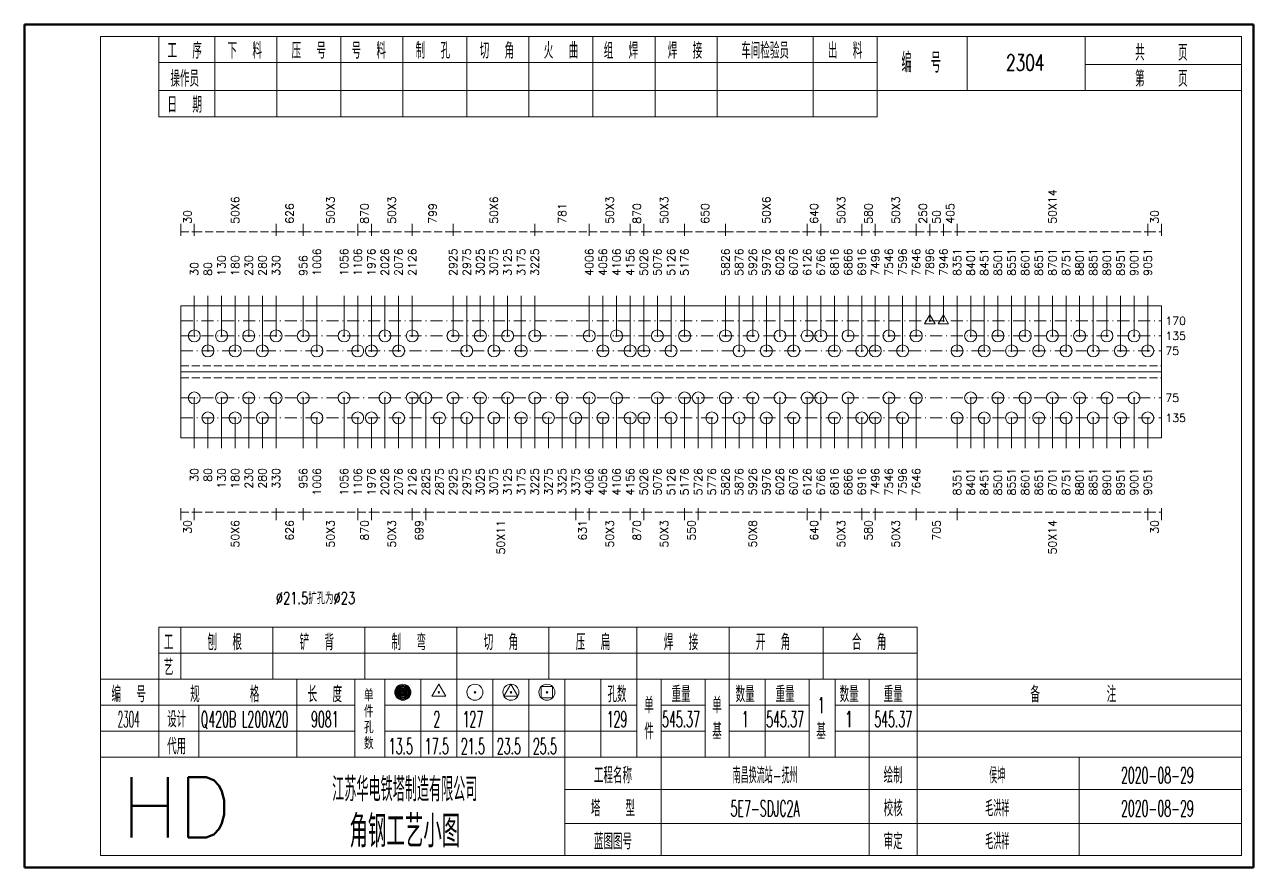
# Model space of a CAD drawing. Extents: x 0 to 5305, y 0 to 1513.
# Drawn here: x 1071 to 1378, y 521 to 731.5 of the extents above; entities that cross this region are included whole.
import ezdxf
from ezdxf.enums import TextEntityAlignment as Align

# ---------------------------------------------------------------- set-up
doc = ezdxf.new("R2010")
doc.units = 0
doc.header["$MEASUREMENT"] = 0
doc.linetypes.add('一点画线', pattern=[5.2, 3, -1, 0.2, -1])
doc.linetypes.add('虚线', pattern=[2.75, 2, -0.75])
doc.layers.get('0').update_dxf_attribs({"linetype": 'CONTINUOUS', "lineweight": 25})
doc.layers.add('1', color=7, linetype='CONTINUOUS', lineweight=25)
doc.layers.add('4', color=7, linetype='CONTINUOUS', lineweight=25)
doc.styles.get("Standard").update_dxf_attribs({"font": 'simplex.shx', "width": 0.7, "height": 3, "bigfont": 'gbhzfs.shx'})

msp = doc.modelspace()

# ---------------------------------------------------------------- linework, layer by layer
at = {"color": 8, "linetype": 'Continuous', "lineweight": 9}
for p, q in [((1110, 678.75), (1110, 681.75)), ((1113.4, 678.75), (1113.4, 681.75)), ((1113.4, 678.75), (1113.4, 681.75)), ((1133.82, 678.75), (1133.82, 681.75)), ((1133.82, 678.75), (1133.82, 681.75)), ((1140.62, 678.75), (1140.62, 681.75)), ((1140.62, 678.75), (1140.62, 681.75)), ((1154.24, 678.75), (1154.24, 681.75)), ((1154.24, 678.75), (1154.24, 681.75)), ((1157.64, 678.75), (1157.64, 681.75)), ((1157.64, 678.75), (1157.64, 681.75)), ((1167.85, 678.75), (1167.85, 681.75)), ((1167.85, 678.75), (1167.85, 681.75)), ((1178.06, 678.75), (1178.06, 681.75)), ((1178.06, 678.75), (1178.06, 681.75)), ((1198.47, 678.75), (1198.47, 681.75)), ((1198.47, 678.75), (1198.47, 681.75)), ((1212.08, 678.75), (1212.08, 681.75)), ((1212.08, 678.75), (1212.08, 681.75)), ((1222.29, 678.75), (1222.29, 681.75)), ((1222.29, 678.75), (1222.29, 681.75)), ((1225.69, 678.75), (1225.69, 681.75)), ((1225.69, 678.75), (1225.69, 681.75)), ((1235.9, 678.75), (1235.9, 681.75)), ((1235.9, 678.75), (1235.9, 681.75)), ((1246.11, 678.75), (1246.11, 681.75)), ((1246.11, 678.75), (1246.11, 681.75)), ((1266.53, 678.75), (1266.53, 681.75)), ((1266.53, 678.75), (1266.53, 681.75)), ((1269.93, 678.75), (1269.93, 681.75)), ((1269.93, 678.75), (1269.93, 681.75)), ((1280.14, 678.75), (1280.14, 681.75)), ((1280.14, 678.75), (1280.14, 681.75)), ((1283.54, 678.75), (1283.54, 681.75)), ((1283.54, 678.75), (1283.54, 681.75)), ((1293.75, 678.75), (1293.75, 681.75)), ((1293.75, 678.75), (1293.75, 681.75)), ((1297.15, 678.75), (1297.15, 681.75)), ((1297.15, 678.75), (1297.15, 681.75)), ((1300.56, 678.75), (1300.56, 681.75)), ((1300.56, 678.75), (1300.56, 681.75)), ((1303.96, 678.75), (1303.96, 681.75)), ((1303.96, 678.75), (1303.96, 681.75)), ((1351.6, 678.75), (1351.6, 681.75)), ((1351.6, 678.75), (1351.6, 681.75)), ((1355, 678.75), (1355, 681.75)), ((1110, 610.75), (1110, 607.75)), ((1113.4, 610.75), (1113.4, 607.75)), ((1113.4, 610.75), (1113.4, 607.75)), ((1133.82, 610.75), (1133.82, 607.75)), ((1133.82, 610.75), (1133.82, 607.75)), ((1140.62, 610.75), (1140.62, 607.75)), ((1140.62, 610.75), (1140.62, 607.75)), ((1154.24, 610.75), (1154.24, 607.75)), ((1154.24, 610.75), (1154.24, 607.75)), ((1157.64, 610.75), (1157.64, 607.75)), ((1157.64, 610.75), (1157.64, 607.75)), ((1167.85, 610.75), (1167.85, 607.75)), ((1167.85, 610.75), (1167.85, 607.75)), ((1171.25, 610.75), (1171.25, 607.75)), ((1171.25, 610.75), (1171.25, 607.75)), ((1208.68, 610.75), (1208.68, 607.75)), ((1208.68, 610.75), (1208.68, 607.75)), ((1212.08, 610.75), (1212.08, 607.75)), ((1212.08, 610.75), (1212.08, 607.75)), ((1222.29, 610.75), (1222.29, 607.75)), ((1222.29, 610.75), (1222.29, 607.75)), ((1225.69, 610.75), (1225.69, 607.75)), ((1225.69, 610.75), (1225.69, 607.75)), ((1235.9, 610.75), (1235.9, 607.75)), ((1235.9, 610.75), (1235.9, 607.75)), ((1239.31, 610.75), (1239.31, 607.75)), ((1239.31, 610.75), (1239.31, 607.75)), ((1266.53, 610.75), (1266.53, 607.75)), ((1266.53, 610.75), (1266.53, 607.75)), ((1269.93, 610.75), (1269.93, 607.75)), ((1269.93, 610.75), (1269.93, 607.75)), ((1280.14, 610.75), (1280.14, 607.75)), ((1280.14, 610.75), (1280.14, 607.75)), ((1283.54, 610.75), (1283.54, 607.75)), ((1283.54, 610.75), (1283.54, 607.75)), ((1293.75, 610.75), (1293.75, 607.75)), ((1293.75, 610.75), (1293.75, 607.75)), ((1303.96, 610.75), (1303.96, 607.75)), ((1303.96, 610.75), (1303.96, 607.75)), ((1351.6, 610.75), (1351.6, 607.75)), ((1351.6, 610.75), (1351.6, 607.75)), ((1355, 610.75), (1355, 607.75))]:
    msp.add_line(p, q, dxfattribs=at)
at = {"color": 8, "linetype": '虚线', "lineweight": 9}
for p, q in [((1110, 679.75), (1113.4, 679.75)), ((1113.4, 679.75), (1133.82, 679.75)), ((1133.82, 679.75), (1140.62, 679.75)), ((1140.62, 679.75), (1154.24, 679.75)), ((1154.24, 679.75), (1157.64, 679.75)), ((1157.64, 679.75), (1167.85, 679.75)), ((1167.85, 679.75), (1178.06, 679.75)), ((1178.06, 679.75), (1198.47, 679.75)), ((1198.47, 679.75), (1212.08, 679.75)), ((1212.08, 679.75), (1222.29, 679.75)), ((1222.29, 679.75), (1225.69, 679.75)), ((1225.69, 679.75), (1235.9, 679.75)), ((1235.9, 679.75), (1246.11, 679.75)), ((1246.11, 679.75), (1266.53, 679.75)), ((1266.53, 679.75), (1269.93, 679.75)), ((1269.93, 679.75), (1280.14, 679.75)), ((1280.14, 679.75), (1283.54, 679.75)), ((1283.54, 679.75), (1293.75, 679.75)), ((1293.75, 679.75), (1297.15, 679.75)), ((1297.15, 679.75), (1300.56, 679.75)), ((1300.56, 679.75), (1303.96, 679.75)), ((1303.96, 679.75), (1351.6, 679.75)), ((1351.6, 679.75), (1355, 679.75)), ((1110, 609.75), (1113.4, 609.75)), ((1113.4, 609.75), (1133.82, 609.75)), ((1133.82, 609.75), (1140.62, 609.75)), ((1140.62, 609.75), (1154.24, 609.75)), ((1154.24, 609.75), (1157.64, 609.75)), ((1157.64, 609.75), (1167.85, 609.75)), ((1167.85, 609.75), (1171.25, 609.75)), ((1171.25, 609.75), (1208.68, 609.75)), ((1208.68, 609.75), (1212.08, 609.75)), ((1212.08, 609.75), (1222.29, 609.75)), ((1222.29, 609.75), (1225.69, 609.75)), ((1225.69, 609.75), (1235.9, 609.75)), ((1235.9, 609.75), (1239.31, 609.75)), ((1239.31, 609.75), (1266.53, 609.75)), ((1266.53, 609.75), (1269.93, 609.75)), ((1269.93, 609.75), (1280.14, 609.75)), ((1280.14, 609.75), (1283.54, 609.75)), ((1283.54, 609.75), (1293.75, 609.75)), ((1293.75, 609.75), (1303.96, 609.75)), ((1303.96, 609.75), (1351.6, 609.75)), ((1351.6, 609.75), (1355, 609.75))]:
    msp.add_line(p, q, dxfattribs=at)
at = {"color": 7, "linetype": 'Continuous', "lineweight": 13}
for p, q in [((1113.4, 653.75), (1113.4, 663.75)), ((1116.81, 650), (1116.81, 663.75)), ((1120.21, 653.75), (1120.21, 663.75)), ((1123.61, 650), (1123.61, 663.75)), ((1127.01, 653.75), (1127.01, 663.75)), ((1130.42, 650), (1130.42, 663.75)), ((1133.82, 653.75), (1133.82, 663.75)), ((1140.62, 653.75), (1140.62, 663.75)), ((1144.03, 650), (1144.03, 663.75)), ((1150.83, 653.75), (1150.83, 663.75)), ((1154.24, 650), (1154.24, 663.75)), ((1157.64, 650), (1157.64, 663.75)), ((1161.04, 653.75), (1161.04, 663.75)), ((1164.44, 650), (1164.44, 663.75)), ((1167.85, 653.75), (1167.85, 663.75)), ((1178.06, 653.75), (1178.06, 663.75)), ((1181.46, 650), (1181.46, 663.75)), ((1184.86, 653.75), (1184.86, 663.75)), ((1188.26, 650), (1188.26, 663.75)), ((1191.67, 653.75), (1191.67, 663.75)), ((1195.07, 650), (1195.07, 663.75)), ((1198.47, 653.75), (1198.47, 663.75)), ((1212.08, 653.75), (1212.08, 663.75)), ((1215.49, 650), (1215.49, 663.75)), ((1218.89, 653.75), (1218.89, 663.75)), ((1222.29, 650), (1222.29, 663.75)), ((1225.69, 650), (1225.69, 663.75)), ((1229.1, 653.75), (1229.1, 663.75)), ((1232.5, 650), (1232.5, 663.75)), ((1235.9, 653.75), (1235.9, 663.75)), ((1246.11, 653.75), (1246.11, 663.75)), ((1249.51, 650), (1249.51, 663.75)), ((1252.92, 653.75), (1252.92, 663.75)), ((1256.32, 650), (1256.32, 663.75)), ((1259.72, 653.75), (1259.72, 663.75)), ((1263.12, 650), (1263.12, 663.75)), ((1266.53, 653.75), (1266.53, 663.75)), ((1269.93, 653.75), (1269.93, 663.75)), ((1273.33, 650), (1273.33, 663.75)), ((1276.74, 653.75), (1276.74, 663.75)), ((1280.14, 650), (1280.14, 663.75)), ((1283.54, 650), (1283.54, 663.75)), ((1286.94, 653.75), (1286.94, 663.75)), ((1290.35, 650), (1290.35, 663.75)), ((1293.75, 653.75), (1293.75, 663.75)), ((1297.15, 657.5), (1297.15, 663.75)), ((1300.56, 657.5), (1300.56, 663.75)), ((1303.96, 650), (1303.96, 663.75)), ((1307.36, 653.75), (1307.36, 663.75)), ((1310.76, 650), (1310.76, 663.75)), ((1314.17, 653.75), (1314.17, 663.75)), ((1317.57, 650), (1317.57, 663.75)), ((1320.97, 653.75), (1320.97, 663.75)), ((1324.38, 650), (1324.38, 663.75)), ((1327.78, 653.75), (1327.78, 663.75)), ((1331.18, 650), (1331.18, 663.75)), ((1334.58, 653.75), (1334.58, 663.75)), ((1337.99, 650), (1337.99, 663.75)), ((1341.39, 653.75), (1341.39, 663.75)), ((1344.79, 650), (1344.79, 663.75)), ((1348.19, 653.75), (1348.19, 663.75)), ((1351.6, 650), (1351.6, 663.75)), ((1297.15, 659), (1295.85, 656.75)), ((1297, 657.35), (1297.3, 657.65)), ((1297.3, 657.35), (1297, 657.65)), ((1298.45, 656.75), (1297.15, 659)), ((1300.56, 659), (1299.26, 656.75)), ((1300.41, 657.35), (1300.71, 657.65)), ((1300.71, 657.35), (1300.41, 657.65)), ((1301.85, 656.75), (1300.56, 659)), ((1295.85, 656.75), (1298.45, 656.75)), ((1299.26, 656.75), (1301.85, 656.75)), ((1113.25, 653.6), (1113.55, 653.9)), ((1113.55, 653.6), (1113.25, 653.9)), ((1120.06, 653.6), (1120.36, 653.9)), ((1120.36, 653.6), (1120.06, 653.9)), ((1126.86, 653.6), (1127.16, 653.9)), ((1127.16, 653.6), (1126.86, 653.9)), ((1133.67, 653.6), (1133.97, 653.9)), ((1133.97, 653.6), (1133.67, 653.9)), ((1140.47, 653.6), (1140.78, 653.9)), ((1140.78, 653.6), (1140.47, 653.9)), ((1150.68, 653.6), (1150.98, 653.9)), ((1150.98, 653.6), (1150.68, 653.9)), ((1160.89, 653.6), (1161.19, 653.9)), ((1161.19, 653.6), (1160.89, 653.9)), ((1167.7, 653.6), (1168, 653.9)), ((1168, 653.6), (1167.7, 653.9)), ((1177.91, 653.6), (1178.21, 653.9)), ((1178.21, 653.6), (1177.91, 653.9)), ((1184.71, 653.6), (1185.01, 653.9)), ((1185.01, 653.6), (1184.71, 653.9)), ((1191.52, 653.6), (1191.82, 653.9)), ((1191.82, 653.6), (1191.52, 653.9)), ((1198.32, 653.6), (1198.62, 653.9)), ((1198.62, 653.6), (1198.32, 653.9)), ((1211.93, 653.6), (1212.23, 653.9)), ((1212.23, 653.6), (1211.93, 653.9)), ((1218.74, 653.6), (1219.04, 653.9)), ((1219.04, 653.6), (1218.74, 653.9)), ((1228.95, 653.6), (1229.25, 653.9)), ((1229.25, 653.6), (1228.95, 653.9)), ((1235.75, 653.6), (1236.05, 653.9)), ((1236.05, 653.6), (1235.75, 653.9)), ((1245.96, 653.6), (1246.26, 653.9)), ((1246.26, 653.6), (1245.96, 653.9)), ((1252.77, 653.6), (1253.07, 653.9)), ((1253.07, 653.6), (1252.77, 653.9)), ((1259.57, 653.6), (1259.87, 653.9)), ((1259.87, 653.6), (1259.57, 653.9)), ((1266.38, 653.6), (1266.68, 653.9)), ((1266.68, 653.6), (1266.38, 653.9)), ((1269.78, 653.6), (1270.08, 653.9)), ((1270.08, 653.6), (1269.78, 653.9)), ((1276.59, 653.6), (1276.89, 653.9)), ((1276.89, 653.6), (1276.59, 653.9)), ((1286.79, 653.6), (1287.09, 653.9)), ((1287.09, 653.6), (1286.79, 653.9)), ((1293.6, 653.6), (1293.9, 653.9)), ((1293.9, 653.6), (1293.6, 653.9)), ((1307.21, 653.6), (1307.51, 653.9)), ((1307.51, 653.6), (1307.21, 653.9)), ((1314.02, 653.6), (1314.32, 653.9)), ((1314.32, 653.6), (1314.02, 653.9)), ((1320.82, 653.6), (1321.12, 653.9)), ((1321.12, 653.6), (1320.82, 653.9)), ((1327.63, 653.6), (1327.93, 653.9)), ((1327.93, 653.6), (1327.63, 653.9)), ((1334.43, 653.6), (1334.73, 653.9)), ((1334.73, 653.6), (1334.43, 653.9)), ((1341.24, 653.6), (1341.54, 653.9)), ((1341.54, 653.6), (1341.24, 653.9)), ((1348.04, 653.6), (1348.34, 653.9)), ((1348.34, 653.6), (1348.04, 653.9)), ((1116.66, 649.85), (1116.96, 650.15)), ((1116.96, 649.85), (1116.66, 650.15)), ((1123.46, 649.85), (1123.76, 650.15)), ((1123.76, 649.85), (1123.46, 650.15)), ((1130.27, 649.85), (1130.57, 650.15)), ((1130.57, 649.85), (1130.27, 650.15)), ((1143.88, 649.85), (1144.18, 650.15)), ((1144.18, 649.85), (1143.88, 650.15)), ((1154.09, 649.85), (1154.39, 650.15)), ((1154.39, 649.85), (1154.09, 650.15)), ((1157.49, 649.85), (1157.79, 650.15)), ((1157.79, 649.85), (1157.49, 650.15)), ((1164.29, 649.85), (1164.59, 650.15)), ((1164.59, 649.85), (1164.29, 650.15)), ((1181.31, 649.85), (1181.61, 650.15)), ((1181.61, 649.85), (1181.31, 650.15)), ((1188.11, 649.85), (1188.41, 650.15)), ((1188.41, 649.85), (1188.11, 650.15)), ((1194.92, 649.85), (1195.22, 650.15)), ((1195.22, 649.85), (1194.92, 650.15)), ((1215.34, 649.85), (1215.64, 650.15)), ((1215.64, 649.85), (1215.34, 650.15)), ((1222.14, 649.85), (1222.44, 650.15)), ((1222.44, 649.85), (1222.14, 650.15)), ((1225.54, 649.85), (1225.84, 650.15)), ((1225.84, 649.85), (1225.54, 650.15)), ((1232.35, 649.85), (1232.65, 650.15)), ((1232.65, 649.85), (1232.35, 650.15)), ((1249.36, 649.85), (1249.66, 650.15)), ((1249.66, 649.85), (1249.36, 650.15)), ((1256.17, 649.85), (1256.47, 650.15)), ((1256.47, 649.85), (1256.17, 650.15)), ((1262.97, 649.85), (1263.28, 650.15)), ((1263.28, 649.85), (1262.97, 650.15)), ((1273.18, 649.85), (1273.48, 650.15)), ((1273.48, 649.85), (1273.18, 650.15)), ((1279.99, 649.85), (1280.29, 650.15)), ((1280.29, 649.85), (1279.99, 650.15)), ((1283.39, 649.85), (1283.69, 650.15)), ((1283.69, 649.85), (1283.39, 650.15)), ((1290.2, 649.85), (1290.5, 650.15)), ((1290.5, 649.85), (1290.2, 650.15)), ((1303.81, 649.85), (1304.11, 650.15)), ((1304.11, 649.85), (1303.81, 650.15)), ((1310.61, 649.85), (1310.91, 650.15)), ((1310.91, 649.85), (1310.61, 650.15)), ((1317.42, 649.85), (1317.72, 650.15)), ((1317.72, 649.85), (1317.42, 650.15)), ((1324.22, 649.85), (1324.53, 650.15)), ((1324.53, 649.85), (1324.22, 650.15)), ((1331.03, 649.85), (1331.33, 650.15)), ((1331.33, 649.85), (1331.03, 650.15)), ((1337.84, 649.85), (1338.14, 650.15)), ((1338.14, 649.85), (1337.84, 650.15)), ((1344.64, 649.85), (1344.94, 650.15)), ((1344.94, 649.85), (1344.64, 650.15)), ((1351.45, 649.85), (1351.75, 650.15)), ((1351.75, 649.85), (1351.45, 650.15)), ((1113.4, 638.25), (1113.4, 625.75)), ((1120.21, 638.25), (1120.21, 625.75)), ((1127.01, 638.25), (1127.01, 625.75)), ((1133.82, 638.25), (1133.82, 625.75)), ((1140.62, 638.25), (1140.62, 625.75)), ((1150.83, 638.25), (1150.83, 625.75)), ((1161.04, 638.25), (1161.04, 625.75)), ((1167.85, 638.25), (1167.85, 625.75)), ((1171.25, 638.25), (1171.25, 625.75)), ((1178.06, 638.25), (1178.06, 625.75)), ((1184.86, 638.25), (1184.86, 625.75)), ((1191.67, 638.25), (1191.67, 625.75)), ((1198.47, 638.25), (1198.47, 625.75)), ((1205.28, 638.25), (1205.28, 625.75)), ((1212.08, 638.25), (1212.08, 625.75)), ((1218.89, 638.25), (1218.89, 625.75)), ((1229.1, 638.25), (1229.1, 625.75)), ((1235.9, 638.25), (1235.9, 625.75)), ((1239.31, 638.25), (1239.31, 625.75)), ((1246.11, 638.25), (1246.11, 625.75)), ((1252.92, 638.25), (1252.92, 625.75)), ((1259.72, 638.25), (1259.72, 625.75)), ((1266.53, 638.25), (1266.53, 625.75)), ((1269.93, 638.25), (1269.93, 625.75)), ((1276.74, 638.25), (1276.74, 625.75)), ((1286.94, 638.25), (1286.94, 625.75)), ((1293.75, 638.25), (1293.75, 625.75)), ((1307.36, 638.25), (1307.36, 625.75)), ((1314.17, 638.25), (1314.17, 625.75)), ((1320.97, 638.25), (1320.97, 625.75)), ((1327.78, 638.25), (1327.78, 625.75)), ((1334.58, 638.25), (1334.58, 625.75)), ((1341.39, 638.25), (1341.39, 625.75)), ((1348.19, 638.25), (1348.19, 625.75)), ((1116.81, 633.25), (1116.81, 625.75)), ((1123.61, 633.25), (1123.61, 625.75)), ((1130.42, 633.25), (1130.42, 625.75)), ((1144.03, 633.25), (1144.03, 625.75)), ((1154.24, 633.25), (1154.24, 625.75)), ((1157.64, 633.25), (1157.64, 625.75)), ((1164.44, 633.25), (1164.44, 625.75)), ((1174.65, 633.25), (1174.65, 625.75)), ((1181.46, 633.25), (1181.46, 625.75)), ((1188.26, 633.25), (1188.26, 625.75)), ((1195.07, 633.25), (1195.07, 625.75)), ((1201.88, 633.25), (1201.88, 625.75)), ((1208.68, 633.25), (1208.68, 625.75)), ((1215.49, 633.25), (1215.49, 625.75)), ((1222.29, 633.25), (1222.29, 625.75)), ((1225.69, 633.25), (1225.69, 625.75)), ((1232.5, 633.25), (1232.5, 625.75)), ((1242.71, 633.25), (1242.71, 625.75)), ((1249.51, 633.25), (1249.51, 625.75)), ((1256.32, 633.25), (1256.32, 625.75)), ((1263.12, 633.25), (1263.12, 625.75)), ((1273.33, 633.25), (1273.33, 625.75)), ((1280.14, 633.25), (1280.14, 625.75)), ((1283.54, 633.25), (1283.54, 625.75)), ((1290.35, 633.25), (1290.35, 625.75)), ((1303.96, 633.25), (1303.96, 625.75)), ((1310.76, 633.25), (1310.76, 625.75)), ((1317.57, 633.25), (1317.57, 625.75)), ((1324.38, 633.25), (1324.38, 625.75)), ((1331.18, 633.25), (1331.18, 625.75)), ((1337.99, 633.25), (1337.99, 625.75)), ((1344.79, 633.25), (1344.79, 625.75)), ((1351.6, 633.25), (1351.6, 625.75))]:
    msp.add_line(p, q, dxfattribs=at)
at = {"color": 7, "linetype": 'Continuous', "lineweight": 18}
for p, q in [((1110, 661.25), (1110, 628.25)), ((1110, 661.25), (1355, 661.25)), ((1355, 661.25), (1355, 628.25)), ((1110, 644.75), (1355, 644.75))]:
    msp.add_line(p, q, dxfattribs=at)
at = {"color": 3, "linetype": '一点画线', "lineweight": 13}
for p, q in [((1110, 657.5), (1355, 657.5)), ((1110, 653.75), (1355, 653.75)), ((1110, 650), (1355, 650)), ((1110, 638.25), (1355, 638.25)), ((1110, 633.25), (1355, 633.25))]:
    msp.add_line(p, q, dxfattribs=at)
at = {"color": 1, "linetype": '虚线', "lineweight": 18}
for p, q in [((1110, 646.25), (1355, 646.25)), ((1110, 643.25), (1355, 643.25))]:
    msp.add_line(p, q, dxfattribs=at)
at = {"color": 7, "linetype": 'Continuous', "lineweight": 13}
for centre in [(1113.4, 653.75), (1120.21, 653.75), (1127.01, 653.75), (1133.82, 653.75), (1140.62, 653.75), (1150.83, 653.75), (1161.04, 653.75), (1167.85, 653.75), (1178.06, 653.75), (1184.86, 653.75), (1191.67, 653.75), (1198.47, 653.75), (1212.08, 653.75), (1218.89, 653.75), (1229.1, 653.75), (1235.9, 653.75), (1246.11, 653.75), (1252.92, 653.75), (1259.72, 653.75), (1266.53, 653.75), (1269.93, 653.75), (1276.74, 653.75), (1286.94, 653.75), (1293.75, 653.75), (1307.36, 653.75), (1314.17, 653.75), (1320.97, 653.75), (1327.78, 653.75), (1334.58, 653.75), (1341.39, 653.75), (1348.19, 653.75), (1116.81, 650), (1123.61, 650), (1130.42, 650), (1144.03, 650), (1154.24, 650), (1157.64, 650), (1164.44, 650), (1181.46, 650), (1188.26, 650), (1195.07, 650), (1215.49, 650), (1222.29, 650), (1225.69, 650), (1232.5, 650), (1249.51, 650), (1256.32, 650), (1263.12, 650), (1273.33, 650), (1280.14, 650), (1283.54, 650), (1290.35, 650), (1303.96, 650), (1310.76, 650), (1317.57, 650), (1324.38, 650), (1331.18, 650), (1337.99, 650), (1344.79, 650), (1351.6, 650)]:
    msp.add_circle(centre, 1.5, dxfattribs=at)
at = {"layer": '1', "color": 7, "linetype": 'Continuous', "lineweight": 13}
for p, q in [((1113.25, 638.1), (1113.55, 638.4)), ((1113.55, 638.1), (1113.25, 638.4)), ((1120.06, 638.1), (1120.36, 638.4)), ((1120.36, 638.1), (1120.06, 638.4)), ((1126.86, 638.1), (1127.16, 638.4)), ((1127.16, 638.1), (1126.86, 638.4)), ((1133.67, 638.1), (1133.97, 638.4)), ((1133.97, 638.1), (1133.67, 638.4)), ((1140.47, 638.1), (1140.78, 638.4)), ((1140.78, 638.1), (1140.47, 638.4)), ((1150.68, 638.1), (1150.98, 638.4)), ((1150.98, 638.1), (1150.68, 638.4)), ((1160.89, 638.1), (1161.19, 638.4)), ((1161.19, 638.1), (1160.89, 638.4)), ((1167.7, 638.1), (1168, 638.4)), ((1168, 638.1), (1167.7, 638.4)), ((1171.1, 638.1), (1171.4, 638.4)), ((1171.4, 638.1), (1171.1, 638.4)), ((1177.91, 638.1), (1178.21, 638.4)), ((1178.21, 638.1), (1177.91, 638.4)), ((1184.71, 638.1), (1185.01, 638.4)), ((1185.01, 638.1), (1184.71, 638.4)), ((1191.52, 638.1), (1191.82, 638.4)), ((1191.82, 638.1), (1191.52, 638.4)), ((1198.32, 638.1), (1198.62, 638.4)), ((1198.62, 638.1), (1198.32, 638.4)), ((1205.13, 638.1), (1205.43, 638.4)), ((1205.43, 638.1), (1205.13, 638.4)), ((1211.93, 638.1), (1212.23, 638.4)), ((1212.23, 638.1), (1211.93, 638.4)), ((1218.74, 638.1), (1219.04, 638.4)), ((1219.04, 638.1), (1218.74, 638.4)), ((1228.95, 638.1), (1229.25, 638.4)), ((1229.25, 638.1), (1228.95, 638.4)), ((1235.75, 638.1), (1236.05, 638.4)), ((1236.05, 638.1), (1235.75, 638.4)), ((1239.16, 638.1), (1239.46, 638.4)), ((1239.46, 638.1), (1239.16, 638.4)), ((1245.96, 638.1), (1246.26, 638.4)), ((1246.26, 638.1), (1245.96, 638.4)), ((1252.77, 638.1), (1253.07, 638.4)), ((1253.07, 638.1), (1252.77, 638.4)), ((1259.57, 638.1), (1259.87, 638.4)), ((1259.87, 638.1), (1259.57, 638.4)), ((1266.38, 638.1), (1266.68, 638.4)), ((1266.68, 638.1), (1266.38, 638.4)), ((1269.78, 638.1), (1270.08, 638.4)), ((1270.08, 638.1), (1269.78, 638.4)), ((1276.59, 638.1), (1276.89, 638.4)), ((1276.89, 638.1), (1276.59, 638.4)), ((1286.79, 638.1), (1287.09, 638.4)), ((1287.09, 638.1), (1286.79, 638.4)), ((1293.6, 638.1), (1293.9, 638.4)), ((1293.9, 638.1), (1293.6, 638.4)), ((1307.21, 638.1), (1307.51, 638.4)), ((1307.51, 638.1), (1307.21, 638.4)), ((1314.02, 638.1), (1314.32, 638.4)), ((1314.32, 638.1), (1314.02, 638.4)), ((1320.82, 638.1), (1321.12, 638.4)), ((1321.12, 638.1), (1320.82, 638.4)), ((1327.63, 638.1), (1327.93, 638.4)), ((1327.93, 638.1), (1327.63, 638.4)), ((1334.43, 638.1), (1334.73, 638.4)), ((1334.73, 638.1), (1334.43, 638.4)), ((1341.24, 638.1), (1341.54, 638.4)), ((1341.54, 638.1), (1341.24, 638.4)), ((1348.04, 638.1), (1348.34, 638.4)), ((1348.34, 638.1), (1348.04, 638.4)), ((1116.66, 633.1), (1116.96, 633.4)), ((1116.96, 633.1), (1116.66, 633.4)), ((1123.46, 633.1), (1123.76, 633.4)), ((1123.76, 633.1), (1123.46, 633.4)), ((1130.27, 633.1), (1130.57, 633.4)), ((1130.57, 633.1), (1130.27, 633.4)), ((1143.88, 633.1), (1144.18, 633.4)), ((1144.18, 633.1), (1143.88, 633.4)), ((1154.09, 633.1), (1154.39, 633.4)), ((1154.39, 633.1), (1154.09, 633.4)), ((1157.49, 633.1), (1157.79, 633.4)), ((1157.79, 633.1), (1157.49, 633.4)), ((1164.29, 633.1), (1164.59, 633.4)), ((1164.59, 633.1), (1164.29, 633.4)), ((1174.5, 633.1), (1174.8, 633.4)), ((1174.8, 633.1), (1174.5, 633.4)), ((1181.31, 633.1), (1181.61, 633.4)), ((1181.61, 633.1), (1181.31, 633.4)), ((1188.11, 633.1), (1188.41, 633.4)), ((1188.41, 633.1), (1188.11, 633.4)), ((1194.92, 633.1), (1195.22, 633.4)), ((1195.22, 633.1), (1194.92, 633.4)), ((1201.72, 633.1), (1202.03, 633.4)), ((1202.03, 633.1), (1201.72, 633.4)), ((1208.53, 633.1), (1208.83, 633.4)), ((1208.83, 633.1), (1208.53, 633.4)), ((1215.34, 633.1), (1215.64, 633.4)), ((1215.64, 633.1), (1215.34, 633.4)), ((1222.14, 633.1), (1222.44, 633.4)), ((1222.44, 633.1), (1222.14, 633.4)), ((1225.54, 633.1), (1225.84, 633.4)), ((1225.84, 633.1), (1225.54, 633.4)), ((1232.35, 633.1), (1232.65, 633.4)), ((1232.65, 633.1), (1232.35, 633.4)), ((1242.56, 633.1), (1242.86, 633.4)), ((1242.86, 633.1), (1242.56, 633.4)), ((1249.36, 633.1), (1249.66, 633.4)), ((1249.66, 633.1), (1249.36, 633.4)), ((1256.17, 633.1), (1256.47, 633.4)), ((1256.47, 633.1), (1256.17, 633.4)), ((1262.97, 633.1), (1263.28, 633.4)), ((1263.28, 633.1), (1262.97, 633.4)), ((1273.18, 633.1), (1273.48, 633.4)), ((1273.48, 633.1), (1273.18, 633.4)), ((1279.99, 633.1), (1280.29, 633.4)), ((1280.29, 633.1), (1279.99, 633.4)), ((1283.39, 633.1), (1283.69, 633.4)), ((1283.69, 633.1), (1283.39, 633.4)), ((1290.2, 633.1), (1290.5, 633.4)), ((1290.5, 633.1), (1290.2, 633.4)), ((1303.81, 633.1), (1304.11, 633.4)), ((1304.11, 633.1), (1303.81, 633.4)), ((1310.61, 633.1), (1310.91, 633.4)), ((1310.91, 633.1), (1310.61, 633.4)), ((1317.42, 633.1), (1317.72, 633.4)), ((1317.72, 633.1), (1317.42, 633.4)), ((1324.22, 633.1), (1324.53, 633.4)), ((1324.53, 633.1), (1324.22, 633.4)), ((1331.03, 633.1), (1331.33, 633.4)), ((1331.33, 633.1), (1331.03, 633.4)), ((1337.84, 633.1), (1338.14, 633.4)), ((1338.14, 633.1), (1337.84, 633.4)), ((1344.64, 633.1), (1344.94, 633.4)), ((1344.94, 633.1), (1344.64, 633.4)), ((1351.45, 633.1), (1351.75, 633.4)), ((1351.75, 633.1), (1351.45, 633.4))]:
    msp.add_line(p, q, dxfattribs=at)
at = {"layer": '1', "color": 7, "linetype": 'Continuous', "lineweight": 18}
msp.add_line((1110, 628.25), (1355, 628.25), dxfattribs=at)
at = {"layer": '1', "color": 7, "linetype": 'Continuous', "lineweight": 13}
for centre in [(1113.4, 638.25), (1120.21, 638.25), (1127.01, 638.25), (1133.82, 638.25), (1140.62, 638.25), (1150.83, 638.25), (1161.04, 638.25), (1167.85, 638.25), (1171.25, 638.25), (1178.06, 638.25), (1184.86, 638.25), (1191.67, 638.25), (1198.47, 638.25), (1205.28, 638.25), (1212.08, 638.25), (1218.89, 638.25), (1229.1, 638.25), (1235.9, 638.25), (1239.31, 638.25), (1246.11, 638.25), (1252.92, 638.25), (1259.72, 638.25), (1266.53, 638.25), (1269.93, 638.25), (1276.74, 638.25), (1286.94, 638.25), (1293.75, 638.25), (1307.36, 638.25), (1314.17, 638.25), (1320.97, 638.25), (1327.78, 638.25), (1334.58, 638.25), (1341.39, 638.25), (1348.19, 638.25), (1116.81, 633.25), (1123.61, 633.25), (1130.42, 633.25), (1144.03, 633.25), (1154.24, 633.25), (1157.64, 633.25), (1164.44, 633.25), (1174.65, 633.25), (1181.46, 633.25), (1188.26, 633.25), (1195.07, 633.25), (1201.88, 633.25), (1208.68, 633.25), (1215.49, 633.25), (1222.29, 633.25), (1225.69, 633.25), (1232.5, 633.25), (1242.71, 633.25), (1249.51, 633.25), (1256.32, 633.25), (1263.12, 633.25), (1273.33, 633.25), (1280.14, 633.25), (1283.54, 633.25), (1290.35, 633.25), (1303.96, 633.25), (1310.76, 633.25), (1317.57, 633.25), (1324.38, 633.25), (1331.18, 633.25), (1337.99, 633.25), (1344.79, 633.25), (1351.6, 633.25)]:
    msp.add_circle(centre, 1.5, dxfattribs=at)
at = {"layer": '4', "color": 1, "linetype": 'Continuous', "lineweight": 50}
for p, q in [((1378, 731.5), (1071, 731.5)), ((1071, 731.5), (1071, 521)), ((1378, 521), (1378, 731.5)), ((1071, 521), (1378, 521))]:
    msp.add_line(p, q, dxfattribs=at)
at = {"layer": '4', "color": 1, "linetype": 'Continuous', "lineweight": 18}
for p, q in [((1375, 728.5), (1090, 728.5)), ((1090, 728.5), (1090, 524)), ((1104.5, 728.5), (1104.5, 708.5)), ((1118.5, 728.5), (1118.5, 708.5)), ((1134, 728.5), (1134, 708.5)), ((1150, 728.5), (1150, 708.5)), ((1165.5, 728.5), (1165.5, 708.5)), ((1181.5, 728.5), (1181.5, 708.5)), ((1197, 728.5), (1197, 708.5)), ((1213, 728.5), (1213, 708.5)), ((1228.5, 728.5), (1228.5, 708.5)), ((1244, 728.5), (1244, 708.5)), ((1268, 728.5), (1268, 708.5)), ((1284, 728.5), (1284, 708.5)), ((1306.5, 728.5), (1306.5, 715)), ((1336, 728.5), (1336, 715)), ((1375, 524), (1375, 728.5)), ((1104.5, 722), (1284, 722)), ((1336, 721.5), (1375, 721.5)), ((1104.5, 715), (1375, 715)), ((1104.5, 708.5), (1284, 708.5)), ((1104.5, 581), (1294, 581)), ((1104.5, 581), (1104.5, 568)), ((1110, 581), (1110, 568)), ((1133, 581), (1133, 568)), ((1156, 581), (1156, 568)), ((1179, 581), (1179, 568)), ((1202, 581), (1202, 568)), ((1224, 581), (1224, 568)), ((1247, 581), (1247, 568)), ((1270.5, 581), (1270.5, 568)), ((1294, 581), (1294, 568)), ((1104.5, 574.5), (1294, 574.5)), ((1090, 568), (1375, 568)), ((1104.5, 568), (1104.5, 548.5)), ((1139, 568), (1139, 548.5)), ((1153.5, 568), (1153.5, 548.5)), ((1161, 568), (1161, 548.5)), ((1170, 568), (1170, 548.5)), ((1179, 568), (1179, 548.5)), ((1188, 568), (1188, 548.5)), ((1197, 568), (1197, 548.5)), ((1206, 568), (1206, 548.5)), ((1215, 568), (1215, 548.5)), ((1224, 568), (1224, 548.5)), ((1230, 568), (1230, 548.5)), ((1241, 568), (1241, 548.5)), ((1247, 568), (1247, 548.5)), ((1256, 568), (1256, 548.5)), ((1267, 568), (1267, 548.5)), ((1273.5, 568), (1273.5, 548.5)), ((1282, 568), (1282, 548.5)), ((1294, 568), (1294, 548.5)), ((1090, 561.5), (1153.5, 561.5)), ((1114.5, 561.5), (1114.5, 548.5)), ((1161, 561.5), (1224, 561.5)), ((1230, 561.5), (1241, 561.5)), ((1247, 561.5), (1267, 561.5)), ((1273.5, 561.5), (1375, 561.5)), ((1090, 555), (1153.5, 555)), ((1161, 555), (1224, 555)), ((1230, 555), (1241, 555)), ((1247, 555), (1267, 555)), ((1273.5, 555), (1375, 555)), ((1090, 548.5), (1375, 548.5)), ((1206, 548.5), (1206, 524)), ((1230, 548.5), (1230, 524)), ((1282, 548.5), (1282, 524)), ((1294, 548.5), (1294, 524)), ((1334.5, 548.5), (1334.5, 524)), ((1206, 540.5), (1375, 540.5)), ((1206, 532), (1375, 532)), ((1090, 524), (1375, 524))]:
    msp.add_line(p, q, dxfattribs=at)
at = {"layer": '4', "color": 7, "linetype": 'Continuous', "lineweight": 13}
for p, q in [((1174.5, 566.75), (1172.77, 563.75)), ((1174.3, 564.55), (1174.7, 564.95)), ((1174.7, 564.55), (1174.3, 564.95)), ((1176.23, 563.75), (1174.5, 566.75)), ((1183.3, 564.55), (1183.7, 564.95)), ((1183.7, 564.55), (1183.3, 564.95)), ((1192.5, 566.75), (1190.77, 563.75)), ((1192.3, 564.55), (1192.7, 564.95)), ((1192.7, 564.55), (1192.3, 564.95)), ((1194.23, 563.75), (1192.5, 566.75)), ((1200.09, 563.34), (1200.09, 566.16)), ((1200.09, 566.16), (1202.91, 566.16)), ((1201.3, 564.55), (1201.7, 564.95)), ((1201.7, 564.55), (1201.3, 564.95)), ((1202.91, 566.16), (1202.91, 563.34)), ((1172.77, 563.75), (1176.23, 563.75)), ((1190.77, 563.75), (1194.23, 563.75)), ((1202.91, 563.34), (1200.09, 563.34))]:
    msp.add_line(p, q, dxfattribs=at)
for centre, radius in [((1165.5, 564.75), 2), ((1165.5, 564.75), 1.8), ((1165.5, 564.75), 1.6), ((1165.5, 564.75), 1.4), ((1165.5, 564.75), 1.2), ((1165.5, 564.75), 1), ((1165.5, 564.75), 0.8), ((1165.5, 564.75), 0.6), ((1165.5, 564.75), 0.4), ((1165.5, 564.75), 0.2), ((1183.5, 564.75), 2), ((1192.5, 564.75), 2), ((1201.5, 564.75), 2)]:
    msp.add_circle(centre, radius, dxfattribs=at)

# ---------------------------------------------------------------- texts
at = {"color": 8, "linetype": 'Continuous', "lineweight": 9}
for s, p in [('50X6', (1123.61, 681.75)), ('50X3', (1147.43, 681.75)), ('50X3', (1162.74, 681.75)), ('50X6', (1188.26, 681.75)), ('50X3', (1217.19, 681.75)), ('50X3', (1230.8, 681.75)), ('50X6', (1256.32, 681.75)), ('50X3', (1275.03, 681.75)), ('50X3', (1288.65, 681.75)), ('50X14', (1327.78, 681.75)), ('30', (1111.7, 681.75)), ('626', (1137.22, 681.75)), ('870', (1155.94, 681.75)), ('799', (1172.95, 681.75)), ('781', (1205.28, 681.75)), ('870', (1223.99, 681.75)), ('650', (1241.01, 681.75)), ('640', (1268.23, 681.75)), ('580', (1281.84, 681.75)), ('250', (1295.45, 681.75)), ('50', (1298.85, 681.75)), ('405', (1302.26, 681.75)), ('30', (1353.3, 681.75))]:
    msp.add_text(s, height=2, rotation=90, dxfattribs=at).set_placement(p, align=Align.MIDDLE_LEFT)
at = {"color": 7, "linetype": 'Continuous', "lineweight": 13}
for s, p in [('130', (1120.21, 668.75)), ('180', (1123.61, 668.75)), ('230', (1127.01, 668.75)), ('280', (1130.42, 668.75)), ('330', (1133.82, 668.75)), ('956', (1140.62, 668.75)), ('1006', (1144.03, 668.75)), ('1056', (1150.83, 668.75)), ('1106', (1154.24, 668.75)), ('1976', (1157.64, 668.75)), ('2026', (1161.04, 668.75)), ('2076', (1164.44, 668.75)), ('2126', (1167.85, 668.75)), ('2925', (1178.06, 668.75)), ('2975', (1181.46, 668.75)), ('3025', (1184.86, 668.75)), ('3075', (1188.26, 668.75)), ('3125', (1191.67, 668.75)), ('3175', (1195.07, 668.75)), ('3225', (1198.47, 668.75)), ('4006', (1212.08, 668.75)), ('4056', (1215.49, 668.75)), ('4106', (1218.89, 668.75)), ('4156', (1222.29, 668.75)), ('5026', (1225.69, 668.75)), ('5076', (1229.1, 668.75)), ('5126', (1232.5, 668.75)), ('5176', (1235.9, 668.75)), ('5826', (1246.11, 668.75)), ('5876', (1249.51, 668.75)), ('5926', (1252.92, 668.75)), ('5976', (1256.32, 668.75)), ('6026', (1259.72, 668.75)), ('6076', (1263.12, 668.75)), ('6126', (1266.53, 668.75)), ('6766', (1269.93, 668.75)), ('6816', (1273.33, 668.75)), ('6866', (1276.74, 668.75)), ('6916', (1280.14, 668.75)), ('7496', (1283.54, 668.75)), ('7546', (1286.94, 668.75)), ('7596', (1290.35, 668.75)), ('7646', (1293.75, 668.75)), ('7896', (1297.15, 668.75)), ('7946', (1300.56, 668.75)), ('8351', (1303.96, 668.75)), ('8401', (1307.36, 668.75)), ('8451', (1310.76, 668.75)), ('8501', (1314.17, 668.75)), ('8551', (1317.57, 668.75)), ('8601', (1320.97, 668.75)), ('8651', (1324.38, 668.75)), ('8701', (1327.78, 668.75)), ('8751', (1331.18, 668.75)), ('8801', (1334.58, 668.75)), ('8851', (1337.99, 668.75)), ('8901', (1341.39, 668.75)), ('8951', (1344.79, 668.75)), ('9001', (1348.19, 668.75)), ('9051', (1351.6, 668.75)), ('30', (1113.4, 668.75)), ('80', (1116.81, 668.75))]:
    msp.add_text(s, height=2, rotation=90, dxfattribs=at).set_placement(p, align=Align.MIDDLE_LEFT)
for s, p in [('170', (1356, 657.5)), ('135', (1356, 653.75)), ('75', (1356, 650)), ('75', (1356, 638.25)), ('135', (1356, 633.25))]:
    msp.add_text(s, height=2, dxfattribs=at).set_placement(p, align=Align.MIDDLE_LEFT)
at = {"color": 8, "linetype": 'Continuous', "lineweight": 9}
for s, p in [('30', (1111.7, 607.75)), ('50X6', (1123.61, 607.75)), ('626', (1137.22, 607.75)), ('50X3', (1147.43, 607.75)), ('870', (1155.94, 607.75)), ('50X3', (1162.74, 607.75)), ('699', (1169.55, 607.75)), ('50X11', (1189.97, 607.75)), ('631', (1210.38, 607.75)), ('50X3', (1217.19, 607.75)), ('870', (1223.99, 607.75)), ('50X3', (1230.8, 607.75)), ('550', (1237.6, 607.75)), ('50X8', (1252.92, 607.75)), ('640', (1268.23, 607.75)), ('50X3', (1275.03, 607.75)), ('580', (1281.84, 607.75)), ('50X3', (1288.65, 607.75)), ('705', (1298.85, 607.75)), ('50X14', (1327.78, 607.75)), ('30', (1353.3, 607.75))]:
    msp.add_text(s, height=2, rotation=90, dxfattribs=at).set_placement(p, align=Align.MIDDLE_RIGHT)
at = {"color": 0, "linetype": 'Continuous', "insert": (1133.78, 589.76), "char_height": 3, "width": 77.4687, "attachment_point": 1}
msp.add_mtext('∅21.5扩孔为∅23', dxfattribs=at)
at = {"layer": '1', "color": 7, "linetype": 'Continuous', "lineweight": 13}
for s, p in [('30', (1113.4, 620.75)), ('80', (1116.81, 620.75)), ('130', (1120.21, 620.75)), ('180', (1123.61, 620.75)), ('230', (1127.01, 620.75)), ('280', (1130.42, 620.75)), ('330', (1133.82, 620.75)), ('956', (1140.62, 620.75)), ('1006', (1144.03, 620.75)), ('1056', (1150.83, 620.75)), ('1106', (1154.24, 620.75)), ('1976', (1157.64, 620.75)), ('2026', (1161.04, 620.75)), ('2076', (1164.44, 620.75)), ('2126', (1167.85, 620.75)), ('2825', (1171.25, 620.75)), ('2875', (1174.65, 620.75)), ('2925', (1178.06, 620.75)), ('2975', (1181.46, 620.75)), ('3025', (1184.86, 620.75)), ('3075', (1188.26, 620.75)), ('3125', (1191.67, 620.75)), ('3175', (1195.07, 620.75)), ('3225', (1198.47, 620.75)), ('3275', (1201.88, 620.75)), ('3325', (1205.28, 620.75)), ('3375', (1208.68, 620.75)), ('4006', (1212.08, 620.75)), ('4056', (1215.49, 620.75)), ('4106', (1218.89, 620.75)), ('4156', (1222.29, 620.75)), ('5026', (1225.69, 620.75)), ('5076', (1229.1, 620.75)), ('5126', (1232.5, 620.75)), ('5176', (1235.9, 620.75)), ('5726', (1239.31, 620.75)), ('5776', (1242.71, 620.75)), ('5826', (1246.11, 620.75)), ('5876', (1249.51, 620.75)), ('5926', (1252.92, 620.75)), ('5976', (1256.32, 620.75)), ('6026', (1259.72, 620.75)), ('6076', (1263.12, 620.75)), ('6126', (1266.53, 620.75)), ('6766', (1269.93, 620.75)), ('6816', (1273.33, 620.75)), ('6866', (1276.74, 620.75)), ('6916', (1280.14, 620.75)), ('7496', (1283.54, 620.75)), ('7546', (1286.94, 620.75)), ('7596', (1290.35, 620.75)), ('7646', (1293.75, 620.75)), ('8351', (1303.96, 620.75)), ('8401', (1307.36, 620.75)), ('8451', (1310.76, 620.75)), ('8501', (1314.17, 620.75)), ('8551', (1317.57, 620.75)), ('8601', (1320.97, 620.75)), ('8651', (1324.38, 620.75)), ('8701', (1327.78, 620.75)), ('8751', (1331.18, 620.75)), ('8801', (1334.58, 620.75)), ('8851', (1337.99, 620.75)), ('8901', (1341.39, 620.75)), ('8951', (1344.79, 620.75)), ('9001', (1348.19, 620.75)), ('9051', (1351.6, 620.75))]:
    msp.add_text(s, height=2, rotation=90, dxfattribs=at).set_placement(p, align=Align.MIDDLE_RIGHT)
at = {"layer": '4', "color": 1, "linetype": 'Continuous', "lineweight": 13}
for s, height, width, p in [('工  序', 4, 0.7, (1111, 725)), ('下  料', 4, 0.7, (1126, 725)), ('压  号', 4, 0.7, (1142, 725)), ('号  料', 4, 0.7, (1157, 725)), ('制  孔', 4, 0.7, (1173, 725)), ('切  角', 4, 0.7, (1189, 725)), ('火  曲', 4, 0.7, (1205, 725)), ('组  焊', 4, 0.7, (1220, 725)), ('焊  接', 4, 0.7, (1236, 725)), ('车间检验员', 4, 0.7, (1256, 725)), ('出  料', 4, 0.7, (1276, 725)), ('编  号', 5, 0.7, (1295, 722)), ('共    页', 4, 0.7, (1355, 724.5)), ('2304', 4, 0.7, (1321, 722)), ('操作员', 4, 0.7, (1111, 718)), ('第    页', 4, 0.7, (1355, 718)), ('日  期', 4, 0.7, (1111, 711.5)), ('工', 4, 0.7, (1107, 577.25)), ('刨  根', 4, 0.7, (1121, 577.25)), ('铲  背', 4, 0.7, (1144, 577.25)), ('制  弯', 4, 0.7, (1167, 577.25)), ('切  角', 4, 0.7, (1190, 577.25)), ('压  扁', 4, 0.7, (1213, 577.25)), ('焊  接', 4, 0.7, (1235, 577.25)), ('开  角', 4, 0.7, (1258, 577.25)), ('合  角', 4, 0.7, (1282, 577.25)), ('艺', 4, 0.7, (1107, 571)), ('编  号', 4, 0.7, (1097, 564.25)), ('规      格', 4, 0.7, (1121, 564.25)), ('长  度', 4, 0.7, (1146, 564.25)), ('孔数', 4, 0.7, (1219, 564.25)), ('重量', 4, 0.7, (1235, 564.25)), ('数量', 4, 0.7, (1251, 564.25)), ('重量', 4, 0.7, (1261, 564.25)), ('数量', 4, 0.7, (1277, 564.25)), ('重量', 4, 0.7, (1288, 564.25)), ('备        注', 4, 0.7, (1333, 564.25)), ('单', 4, 0.7, (1227, 561.5)), ('单', 4, 0.7, (1244, 561.5)), ('1', 4, 0.5, (1270, 561.5)), ('2304', 4, 0.4, (1097, 558)), ('设计', 4, 0.7, (1109, 558)), ('Q420B L200X20', 4, 0.5, (1126, 558)), ('9081', 4, 0.5, (1146, 558)), ('2', 4, 0.5, (1174, 558)), ('127', 4, 0.5, (1183, 558)), ('129', 4, 0.5, (1219, 558)), ('545.37', 4, 0.5, (1235, 558)), ('1', 4, 0.5, (1251, 558)), ('545.37', 4, 0.5, (1261, 558)), ('1', 4, 0.7, (1277, 558)), ('545.37', 4, 0.5, (1288, 558)), ('件', 4, 0.7, (1227, 555)), ('基', 4, 0.7, (1244, 555)), ('基', 4, 0.7, (1270, 555)), ('代用', 4, 0.7, (1109, 551.25)), ('13.5', 4, 0.5, (1165, 551.25)), ('17.5', 4, 0.5, (1174, 551.25)), ('21.5', 4, 0.5, (1183, 551.25)), ('23.5', 4, 0.5, (1192, 551.25)), ('25.5', 4, 0.5, (1201, 551.25)), ('江苏华电铁塔制造有限公司', 6, 0.7, (1166, 540.5)), ('工程名称', 4, 0.7, (1218, 544)), ('南昌换流站-抚州', 4, 0.5, (1256, 544)), ('绘制', 4, 0.7, (1288, 544)), ('侯坤', 4, 0.5, (1314, 544)), ('2020-08-29', 4, 0.5, (1354, 544)), ('塔   型', 4, 0.7, (1218, 535.75)), ('5E7-SDJC2A', 4, 0.5, (1256, 535.75)), ('校核', 4, 0.7, (1288, 535.75)), ('毛洪祥', 4, 0.5, (1314, 535.75)), ('2020-08-29', 4, 0.5, (1354, 535.75)), ('角钢工艺小图', 8, 0.8, (1166, 530)), ('蓝图图号', 4, 0.7, (1218, 527.5)), ('审定', 4, 0.7, (1288, 527.5)), ('毛洪祥', 4, 0.5, (1314, 527.5))]:
    msp.add_text(s, height=height, dxfattribs=dict(at, width=width)).set_placement(p, align=Align.MIDDLE_CENTER)
for s, height, p in [('单', 3, (1157, 564)), ('件', 3, (1157, 560)), ('孔', 3, (1157, 556)), ('数', 3, (1157, 552)), ('HD', 15, (1109, 536))]:
    msp.add_text(s, height=height, dxfattribs=at).set_placement(p, align=Align.MIDDLE_CENTER)

doc.saveas('drawing.dxf')
